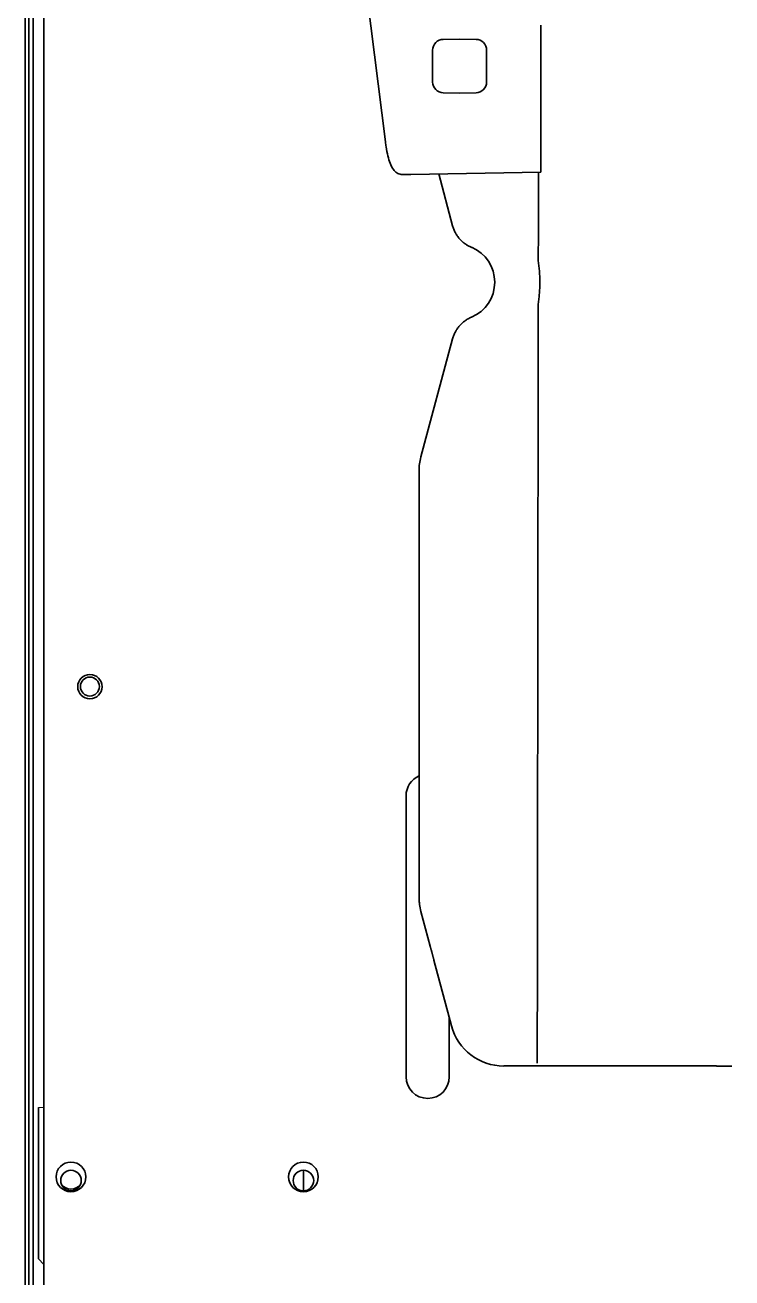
# Model space of a CAD drawing. Extents: x 5997 to 10491, y -672 to 3388.
# Drawn here: x 8371.6 to 8502.4, y 2673.3 to 2905.1 of the extents above; entities that cross this region are included whole.
import ezdxf

# ---------------------------------------------------------------- set-up
doc = ezdxf.new("R2010")
doc.units = 0
doc.header["$LTSCALE"] = 5
doc.layers.add('1', color=7, linetype='CONTINUOUS', true_color=0xffffff)

msp = doc.modelspace()

# ---------------------------------------------------------------- linework, layer by layer
at = {"layer": '1', "color": 7, "linetype": 'Continuous', "lineweight": 35}
for p, q in [((8371.57, 3250.53), (8371.57, 2414.53)), ((8373.07, 2431.53), (8373.07, 3251.53)), ((8372.25, 2417.53), (8372.25, 3247.53)), ((8375.07, 3205.26), (8375.07, 2544.39)), ((8425.04, 2988.49), (8438.25, 2883.52)), ((8466.97, 2890.04), (8466.97, 2905.12)), ((8448.94, 2902.47), (8451.97, 2902.53)), ((8451.97, 2902.53), (8455.01, 2902.47)), ((8446.97, 2894.58), (8446.97, 2900.47)), ((8456.97, 2900.47), (8456.97, 2894.58)), ((8451.97, 2892.53), (8448.94, 2892.58)), ((8455.01, 2892.58), (8451.97, 2892.53)), ((8466.97, 2887.09), (8466.97, 2890.04)), ((8466.97, 2885.32), (8466.97, 2887.09)), ((8466.97, 2882.36), (8466.97, 2885.32)), ((8466.97, 2879.41), (8466.97, 2882.36)), ((8466.97, 2879.41), (8466.97, 2877.91)), ((8442, 2877.47), (8441.46, 2877.46)), ((8442.96, 2877.49), (8442, 2877.47)), ((8466.97, 2877.91), (8442.96, 2877.49)), ((8450.67, 2867.97), (8448.1, 2877.58)), ((8444.81, 2825.21), (8450.67, 2847.08)), ((8444.47, 2743.7), (8444.47, 2822.62)), ((8442.07, 2762.53), (8442.07, 2710.53)), ((8446.53, 2734.7), (8444.82, 2741.09)), ((8450.49, 2719.94), (8447.23, 2732.11)), ((8450.07, 2710.53), (8450.07, 2721.48)), ((8480.35, 2712.53), (8460.14, 2712.53)), ((8491.24, 2712.53), (8487.28, 2712.53)), ((8499.49, 2712.53), (8498.17, 2712.53)), ((8374.07, 2676.83), (8374.07, 2704.83)), ((8423.07, 2693.23), (8423.07, 2689.44)), ((8374.07, 2676.83), (8375.07, 2675.83))]:
    msp.add_line(p, q, dxfattribs=at)
at = {"layer": '1', "color": 51, "linetype": 'Continuous', "lineweight": 13}
msp.add_line((8374.07, 2704.83), (8375.07, 2704.83), dxfattribs=at)
at = {"layer": '1', "color": 7, "linetype": 'Continuous', "lineweight": 35}
for centre, radius in [((8383.57, 2782.73), 1.75), ((8380.07, 2691.33), 1.9), ((8423.07, 2691.33), 1.9)]:
    msp.add_circle(centre, radius, dxfattribs=at)
for centre, radius, start, end in [((8448.97, 2900.47), 2, 91, 180), ((8454.97, 2900.47), 2, 0, 89), ((8448.97, 2894.58), 2, 180, 269), ((8454.97, 2894.58), 2, 271, 0), ((8451.47, 2857.53), 7, 292.5978, 67.4022), ((8454.47, 2822.62), 10, 165.0001, 179.9999), ((8383.57, 2782.71), 2.25, 90, 270), ((8383.57, 2782.71), 2.25, 270, 90), ((8446.07, 2762.53), 4, 113.5773, 180), ((8446.07, 2710.53), 4, 180, 0), ((8380.07, 2692.01), 2.75, 0, 180), ((8423.07, 2692.01), 2.75, 0, 180), ((8380.07, 2692.01), 2.75, 180, 0), ((8423.07, 2692.01), 2.75, 180, 0), ((8380.07, 2692.01), 2.25, 218.7226, 270), ((8380.07, 2692.01), 2.25, 270, 321.2774)]:
    msp.add_arc(centre, radius, start, end, dxfattribs=at)
for centre, major_axis, ratio, start_param, end_param in [((8449.51, 2743.07), (2.15, -9.84), 0.499292, 4.800481, 4.8049), ((8460.15, 2722.53), (6.09, 7.94), 0.999758, 2.487211, 3.795974)]:
    msp.add_ellipse(centre, major_axis=major_axis, ratio=ratio, start_param=start_param, end_param=end_param, dxfattribs=at)
for points, knots in [([(8438.25, 2883.52), (8438.29, 2883.2), (8438.42, 2882.26), (8438.69, 2880.87), (8439.11, 2879.47), (8439.58, 2878.5), (8440.27, 2877.77), (8440.97, 2877.49), (8441.36, 2877.46), (8441.46, 2877.46)], [0, 0, 0, 0, 0.10018, 0.295503, 0.496793, 0.714677, 0.849634, 0.961722, 1, 1, 1, 1]), ([(8454.16, 2863.99), (8453.95, 2864.08), (8453.74, 2864.18), (8453.35, 2864.4), (8453.15, 2864.52), (8452.88, 2864.72), (8452.79, 2864.79), (8452.65, 2864.9), (8452.61, 2864.93), (8452.52, 2865.01), (8452.48, 2865.05), (8452.27, 2865.24), (8452.11, 2865.4), (8451.81, 2865.75), (8451.67, 2865.92), (8451.47, 2866.21), (8451.41, 2866.3), (8451.32, 2866.45), (8451.29, 2866.5), (8451.23, 2866.6), (8451.21, 2866.65), (8451.07, 2866.9), (8450.88, 2867.32), (8450.73, 2867.75), (8450.67, 2867.97)], [0, 0, 0, 0, 0.125, 0.125, 0.25, 0.25, 0.3125, 0.3125, 0.34375, 0.34375, 0.375, 0.375, 0.5, 0.5, 0.625, 0.625, 0.6875, 0.6875, 0.71875, 0.71875, 0.75, 0.75, 0.875, 1, 1, 1, 1]), ([(8466.53, 2861.45), (8466.58, 2861.12), (8466.66, 2860.47), (8466.72, 2859.81), (8466.75, 2859.32), (8466.76, 2859.15), (8466.78, 2858.82), (8466.79, 2858.65), (8466.8, 2858.16), (8466.81, 2857.83), (8466.81, 2856.83), (8466.78, 2856.17), (8466.71, 2855.19), (8466.68, 2854.86), (8466.61, 2854.2), (8466.56, 2853.87), (8466.52, 2853.54)], [0, 0, 0, 0, 0.125, 0.25, 0.25, 0.3125, 0.3125, 0.375, 0.375, 0.5, 0.5, 0.75, 0.75, 0.875, 0.875, 1, 1, 1, 1]), ([(8454.16, 2851.06), (8453.95, 2850.97), (8453.74, 2850.88), (8453.35, 2850.65), (8453.15, 2850.53), (8452.88, 2850.33), (8452.79, 2850.26), (8452.65, 2850.16), (8452.61, 2850.12), (8452.52, 2850.04), (8452.48, 2850.01), (8452.27, 2849.81), (8452.11, 2849.65), (8451.81, 2849.31), (8451.67, 2849.13), (8451.47, 2848.85), (8451.41, 2848.75), (8451.32, 2848.61), (8451.29, 2848.56), (8451.23, 2848.46), (8451.21, 2848.41), (8451.07, 2848.15), (8450.88, 2847.74), (8450.73, 2847.3), (8450.67, 2847.08)], [0, 0, 0, 0, 0.125, 0.125, 0.25, 0.25, 0.3125, 0.3125, 0.34375, 0.34375, 0.375, 0.375, 0.5, 0.5, 0.625, 0.625, 0.6875, 0.6875, 0.71875, 0.71875, 0.75, 0.75, 0.875, 1, 1, 1, 1]), ([(8444.81, 2741.13), (8444.7, 2741.55), (8444.61, 2741.98), (8444.53, 2742.62), (8444.51, 2742.83), (8444.49, 2743.16), (8444.48, 2743.32), (8444.48, 2743.48), (8444.47, 2743.59), (8444.47, 2743.64), (8444.47, 2743.7)], [0, 0, 0, 0, 0.5, 0.5, 0.75, 0.75, 0.875, 0.9375, 0.9375, 1, 1, 1, 1]), ([(8487.28, 2712.53), (8487.28, 2712.53), (8487.26, 2712.53), (8487.24, 2712.53), (8487.22, 2712.53), (8487.2, 2712.53), (8487.17, 2712.53), (8487.15, 2712.53), (8487.13, 2712.53), (8487.11, 2712.53), (8487.08, 2712.53), (8487.06, 2712.53), (8487.04, 2712.53), (8487.02, 2712.53), (8486.99, 2712.53), (8486.97, 2712.53), (8486.95, 2712.53), (8486.92, 2712.53), (8486.9, 2712.53), (8486.87, 2712.53), (8486.85, 2712.53), (8486.83, 2712.53), (8486.8, 2712.53), (8486.78, 2712.53), (8486.75, 2712.53), (8486.73, 2712.53), (8486.7, 2712.53), (8486.68, 2712.53), (8486.65, 2712.53), (8486.63, 2712.53), (8486.6, 2712.53), (8486.58, 2712.53), (8486.55, 2712.53), (8486.52, 2712.53), (8486.5, 2712.53), (8486.47, 2712.53), (8486.45, 2712.53), (8486.42, 2712.53), (8486.39, 2712.53), (8486.37, 2712.53), (8486.34, 2712.53), (8486.31, 2712.53), (8486.29, 2712.53), (8486.26, 2712.53), (8486.23, 2712.53), (8486.2, 2712.53), (8486.18, 2712.53), (8486.15, 2712.53), (8486.12, 2712.53), (8486.09, 2712.53), (8486.07, 2712.53), (8486.04, 2712.53), (8486.01, 2712.53), (8485.98, 2712.53), (8485.84, 2712.53), (8485.56, 2712.53), (8485.14, 2712.53), (8484.71, 2712.53), (8484.27, 2712.53), (8483.8, 2712.53), (8483.33, 2712.53), (8482.84, 2712.53), (8482.49, 2712.53), (8482.26, 2712.53), (8482.18, 2712.53), (8482.09, 2712.53), (8482, 2712.53), (8481.92, 2712.53), (8481.83, 2712.53), (8481.74, 2712.53), (8481.66, 2712.53), (8481.57, 2712.53), (8481.48, 2712.53), (8481.4, 2712.53), (8481.31, 2712.53), (8481.22, 2712.53), (8481.13, 2712.53), (8481.05, 2712.53), (8480.96, 2712.53), (8480.87, 2712.53), (8480.79, 2712.53), (8480.7, 2712.53), (8480.61, 2712.53), (8480.53, 2712.53), (8480.44, 2712.53), (8480.38, 2712.53), (8480.35, 2712.53)], [0, 0, 0, 0, 0.005051, 0.010095, 0.015132, 0.02016, 0.025182, 0.030196, 0.035203, 0.040202, 0.045195, 0.05018, 0.055158, 0.060129, 0.065092, 0.070049, 0.074999, 0.079942, 0.084878, 0.089807, 0.094729, 0.099644, 0.104553, 0.109455, 0.11435, 0.119238, 0.124119, 0.128994, 0.133862, 0.138723, 0.143578, 0.148426, 0.153268, 0.158102, 0.162931, 0.167752, 0.172567, 0.177376, 0.182177, 0.186973, 0.191761, 0.196544, 0.201319, 0.206088, 0.210851, 0.215607, 0.220356, 0.225099, 0.229835, 0.234565, 0.239288, 0.244004, 0.248714, 0.253418, 0.258115, 0.322508, 0.38599, 0.44855, 0.510167, 0.573423, 0.635913, 0.697625, 0.75855, 0.769227, 0.779887, 0.790529, 0.801154, 0.811762, 0.822353, 0.832927, 0.843485, 0.854026, 0.864551, 0.87506, 0.885553, 0.89603, 0.906492, 0.916939, 0.92737, 0.937788, 0.948191, 0.958579, 0.968954, 0.979316, 0.989664, 1, 1, 1, 1]), ([(8498.17, 2712.53), (8498.15, 2712.53), (8498.12, 2712.53), (8498.08, 2712.53), (8498.04, 2712.53), (8497.99, 2712.53), (8497.95, 2712.53), (8497.91, 2712.53), (8497.86, 2712.53), (8497.82, 2712.53), (8497.78, 2712.53), (8497.73, 2712.53), (8497.69, 2712.53), (8497.65, 2712.53), (8497.6, 2712.53), (8497.56, 2712.53), (8497.52, 2712.53), (8497.47, 2712.53), (8497.43, 2712.53), (8497.39, 2712.53), (8497.34, 2712.53), (8497.3, 2712.53), (8497.25, 2712.53), (8497.21, 2712.53), (8497.17, 2712.53), (8497.12, 2712.53), (8497.08, 2712.53), (8497.04, 2712.53), (8496.99, 2712.53), (8496.95, 2712.53), (8496.91, 2712.53), (8496.86, 2712.53), (8496.82, 2712.53), (8496.78, 2712.53), (8496.73, 2712.53), (8496.69, 2712.53), (8496.65, 2712.53), (8496.6, 2712.53), (8496.56, 2712.53), (8496.52, 2712.53), (8496.47, 2712.53), (8496.43, 2712.53), (8496.39, 2712.53), (8496.34, 2712.53), (8496.3, 2712.53), (8496.26, 2712.53), (8496.21, 2712.53), (8496.02, 2712.53), (8495.68, 2712.53), (8495.19, 2712.53), (8494.72, 2712.53), (8494.25, 2712.53), (8493.81, 2712.53), (8493.38, 2712.53), (8492.96, 2712.53), (8492.67, 2712.53), (8492.51, 2712.53), (8492.45, 2712.53), (8492.39, 2712.53), (8492.34, 2712.53), (8492.28, 2712.53), (8492.23, 2712.53), (8492.17, 2712.53), (8492.12, 2712.53), (8492.06, 2712.53), (8492.01, 2712.53), (8491.96, 2712.53), (8491.91, 2712.53), (8491.85, 2712.53), (8491.8, 2712.53), (8491.75, 2712.53), (8491.7, 2712.53), (8491.65, 2712.53), (8491.6, 2712.53), (8491.56, 2712.53), (8491.51, 2712.53), (8491.46, 2712.53), (8491.41, 2712.53), (8491.37, 2712.53), (8491.32, 2712.53), (8491.28, 2712.53), (8491.25, 2712.53), (8491.24, 2712.53)], [0, 0, 0, 0, 0.005159, 0.010321, 0.015487, 0.020656, 0.025829, 0.031005, 0.036185, 0.041369, 0.046557, 0.051749, 0.056944, 0.062143, 0.067347, 0.072554, 0.077765, 0.08298, 0.088199, 0.093423, 0.09865, 0.103882, 0.109118, 0.114358, 0.119602, 0.124851, 0.130103, 0.135361, 0.140622, 0.145888, 0.151158, 0.156433, 0.161712, 0.166996, 0.172284, 0.177577, 0.182874, 0.188176, 0.193482, 0.198793, 0.204108, 0.209428, 0.214753, 0.220082, 0.225416, 0.230755, 0.236098, 0.241446, 0.302414, 0.36414, 0.426616, 0.489829, 0.551404, 0.613953, 0.677452, 0.741888, 0.751493, 0.761122, 0.770777, 0.780457, 0.790162, 0.799893, 0.809649, 0.81943, 0.829237, 0.839069, 0.848927, 0.85881, 0.86872, 0.878655, 0.888617, 0.898605, 0.90862, 0.918661, 0.92873, 0.938826, 0.94895, 0.959102, 0.969283, 0.979492, 0.989731, 1, 1, 1, 1])]:
    msp.add_open_spline(points, degree=3, knots=knots, dxfattribs=at)
for points, degree in [([(8466.53, 2861.45), (8466.55, 2869.76), (8466.56, 2877.91)], 2), ([(8466.35, 2721.05), (8466.52, 2853.54)], 1), ([(8447.23, 2732.11), (8446.87, 2733.43), (8446.53, 2734.7)], 2), ([(8466.35, 2721.04), (8466.35, 2720.79), (8466.35, 2720.27), (8466.35, 2719.5), (8466.35, 2718.74), (8466.35, 2718.01), (8466.35, 2717.31), (8466.35, 2716.64), (8466.35, 2716.01), (8466.35, 2715.43), (8466.35, 2714.9), (8466.35, 2714.43), (8466.35, 2714.02), (8466.35, 2713.68), (8466.35, 2713.41), (8466.35, 2713.21), (8466.35, 2713.09), (8466.35, 2713.05), (8466.35, 2713.05)], 3), ([(8502.36, 2712.52), (8500.97, 2712.53), (8499.49, 2712.52)], 2)]:
    msp.add_open_spline(points, degree=degree, dxfattribs=at)

doc.saveas('drawing.dxf')
